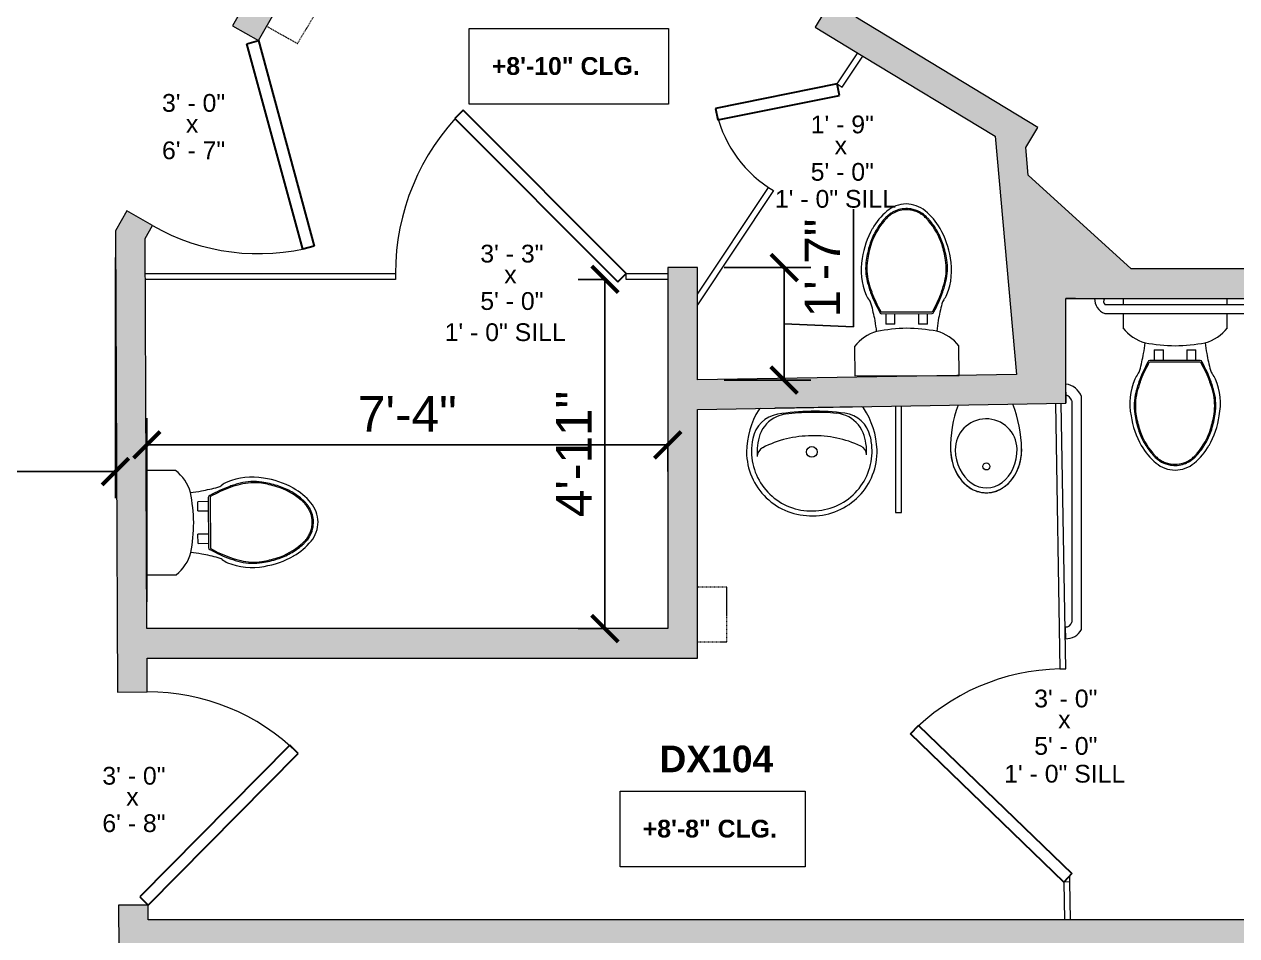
# Model space of a CAD drawing. Header units: inches. Extents: x -2078 to 106214, y -964 to 6385.
# Drawn here: x 93339.5 to 93544.3, y 3693.2 to 3847.1 of the extents above; entities that cross this region are included whole.
import ezdxf

# ---------------------------------------------------------------- set-up
doc = ezdxf.new("R2010")
doc.units = ezdxf.units.IN
doc.header["$MEASUREMENT"] = 0
doc.linetypes.add('HIDDEN2', pattern=[0.1875, 0.125, -0.0625])
for name, color, linetype, lineweight in [('A-ANNO', 2, 'Continuous', 5), ('A-ANNO-DIMS', 1, 'Continuous', 9), ('A-DETAIL-3', 40, 'Continuous', 15), ('A-DETL-THIN', 151, 'Continuous', 9), ('A-DOOR', 1, 'Continuous', 18), ('A-FIXT', 150, 'Continuous', 9), ('A-HIDDEN', 2, 'HIDDEN2', 18)]:
    doc.layers.add(name, color=color, linetype=linetype, lineweight=lineweight)
doc.layers.add('A-HATCH', color=9, linetype='Continuous')
doc.styles.add('Arial_1', font='arial.ttf', dxfattribs={"height": 0.0625})
doc.styles.add('Arial_2', font='arial.ttf', dxfattribs={"height": 3})
doc.styles.add('Arial_B', font='arialbd.ttf', dxfattribs={"height": 4.5})
doc.styles.add('Arial_B_1', font='arialbd.ttf', dxfattribs={"height": 3})
doc.styles.add('Jay Cad', font='arial.ttf', dxfattribs={"height": 0.125})
doc.dimstyles.new('Jay Cad - DIMS', dxfattribs={"dimtxt": 0.125, "dimasz": 0.09375, "dimexe": 0.09375, "dimexo": 0.09375, "dimgap": 0.046875, "dimtad": 1, "dimdec": 1, "dimzin": 0, "dimdsep": 46, "dimlunit": 4, "dimtxsty": 'Jay Cad', "dimblk": 'ARCHTICK', "dimcen": 0.09, "dimclrd": 1, "dimclre": 1, "dimclrt": 256, "dimadec": 0, "dimazin": 0, "dimtfac": 1, "dimtdec": 1, "dimtofl": 0, "dimtmove": 1, "dimatfit": 3, "dimfxl": 1, "dimtolj": 1, "dimtzin": 0, "dimarcsym": 0})

# ---------------------------------------------------------------- blocks, each defined once
blk = doc.blocks.new('JC_SINGLE DOOR-NO TRIM - SINGLE DOOR-1461383-Didax House - 1ST FL')
at = {"layer": 'A-DOOR', "lineweight": 30}
for p, q in [((-7.46, 27.96), (-8.87, 26.54)), ((18, 2.5), (-7.46, 27.96)), ((-8.87, 26.54), (16.59, 1.09)), ((16.59, 1.09), (18, 2.5))]:
    blk.add_line(p, q, dxfattribs=at)
at = {"layer": 'A-DOOR', "lineweight": 9}
blk.add_arc((18, 2.5), 36, 135, 180, dxfattribs=at)
blk = doc.blocks.new('JC_SINGLE DOOR-NO TRIM - SINGLE DOOR-1461712-Didax House - 1ST FL')
at = {"layer": 'A-DOOR', "lineweight": 30}
for p, q in [((-8.87, -26.54), (16.59, -1.09)), ((16.59, -1.09), (18, -2.5)), ((18, -2.5), (-7.46, -27.96)), ((-7.46, -27.96), (-8.87, -26.54))]:
    blk.add_line(p, q, dxfattribs=at)
at = {"layer": 'A-DOOR', "lineweight": 9}
blk.add_arc((18, -2.5), 36, 180, 225, dxfattribs=at)
blk = doc.blocks.new('JC_SINGLE DOOR-NO TRIM - SINGLE DOOR-1462024-Didax House - 1ST FL')
at = {"layer": 'A-DOOR', "lineweight": 30}
for p, q in [((-8.08, 28.08), (-9.49, 26.66)), ((-9.49, 26.66), (18.09, -0.91)), ((19.5, 0.5), (-8.08, 28.08)), ((18.09, -0.91), (19.5, 0.5))]:
    blk.add_line(p, q, dxfattribs=at)
at = {"layer": 'A-DOOR', "lineweight": 9}
blk.add_arc((19.5, 0.5), 39, 135, 180, dxfattribs=at)
blk = doc.blocks.new('JC_SINGLE DOOR-NO TRIM - SINGLE DOOR-1462207-Didax House - 1ST FL')
at = {"layer": 'A-DOOR', "lineweight": 30}
for p, q in [((-4.35, 15.35), (-5.76, 13.94)), ((10.5, 0.5), (-4.35, 15.35)), ((-5.76, 13.94), (9.09, -0.91)), ((9.09, -0.91), (10.5, 0.5))]:
    blk.add_line(p, q, dxfattribs=at)
at = {"layer": 'A-DOOR', "lineweight": 9}
blk.add_arc((10.5, 0.5), 21, 135, 180, dxfattribs=at)
blk = doc.blocks.new('Blcks_Bht_Pedestal Lavatory - 560 x 480 x 820mm-672445-Didax House - 1ST FL')
at = {"layer": 'A-FIXT'}
blk.add_line((8.5, 0), (-6.13, 0), dxfattribs=at)
blk.add_circle((0, -7.48), 0.906, dxfattribs=at)
for centre, radius, start, end in [((2.56, -7.56), 13.58, 147.1652, 178.8925), ((-4.95, -6.05), 5.07, 98.2101, 168.6769), ((-8.5, -0.43), 0.425, 91.142, 147.1652), ((-3.82, -6.25), 5.23, 112.878, 159.5112), ((-3.73, -6.4), 5.4, 96.2603, 113.1096), ((0, -40.39), 39.77, 89.9993, 98.2101), ((0, -40.39), 39.59, 89.9996, 96.2603), ((0, -40.39), 39.77, 81.7899, 90.0007), ((0, -40.39), 39.59, 83.7397, 90.0004), ((3.73, -6.4), 5.4, 66.8904, 83.7397), ((4.95, -6.05), 5.07, 11.3231, 81.7899), ((3.82, -6.25), 5.23, 20.4888, 67.122), ((8.5, -0.43), 0.425, 32.8348, 90), ((-2.56, -7.56), 13.58, 1.1075, 32.8348), ((2.52, -7.55), 12.7, 168.6769, 178.9337), ((-0.4, -7.49), 8.86, 159.6845, 184.0194), ((-0.3, -22.77), 18.01, 89.0365, 116.3288), ((0.3, -22.77), 18.01, 63.6948, 90.9635), ((0.4, -7.49), 8.86, 355.9806, 20.3155), ((-2.52, -7.55), 12.7, 1.0663, 11.3231), ((-0.13, -7.37), 10.9, 179.6149, 270.6738), ((-0.12, -7.38), 10.06, 179.6148, 270.6738), ((-7.52, -8.17), 1.72, 116.6461, 178.0959), ((0.13, -7.37), 10.9, 269.3262, 0.3851), ((0.12, -7.38), 10.06, 269.3262, 0.3852), ((7.52, -8.17), 1.72, 1.9041, 63.3539)]:
    blk.add_arc(centre, radius, start, end, dxfattribs=at)
blk = doc.blocks.new('Urinal _2_ - Urinal _2_-1471353-Didax House - 1ST FL')
at = {"layer": 'A-FIXT'}
blk.add_circle((0, -10.56), 0.591, dxfattribs=at)
for centre, start, end in [((15.45, -7.68), 159.3383, 180), ((15.45, -7.68), 159.3383, 180), ((-15.45, -7.68), 360, 20.6617), ((-15.45, -7.68), 360, 20.6617)]:
    blk.add_arc(centre, 21.45, start, end, dxfattribs=at)
for major_axis, ratio, start_param, end_param in [((-5.22, 0), 0.987707, 3.141593, 6.283185), ((0, 7.33), 0.819068, 1.570796, 4.712389), ((0, 6.5), 0.80303, 1.570796, 4.712389)]:
    blk.add_ellipse((0, -7.68), major_axis=major_axis, ratio=ratio, start_param=start_param, end_param=end_param, dxfattribs=at)
blk.add_open_spline([(-6, -7.68), (-6, -7.98), (-5.98, -8.42), (-5.91, -9), (-5.83, -9.43), (-5.74, -9.86), (-5.62, -10.28), (-5.48, -10.69), (-5.32, -11.09), (-5.14, -11.47), (-4.94, -11.84), (-4.73, -12.2), (-4.5, -12.54), (-4.25, -12.86), (-3.98, -13.17), (-3.7, -13.45), (-3.41, -13.71), (-3.11, -13.95), (-2.79, -14.17), (-2.46, -14.37), (-2.13, -14.54), (-1.79, -14.68), (-1.44, -14.8), (-1.08, -14.89), (-0.72, -14.96), (-0.36, -15), (0, -15.01), (0.36, -15), (0.72, -14.96), (1.08, -14.89), (1.44, -14.8), (1.79, -14.68), (2.16, -14.52), (2.55, -14.32), (2.95, -14.07), (3.34, -13.78), (3.7, -13.45), (4.05, -13.09), (4.38, -12.7), (4.67, -12.29), (4.95, -11.84), (5.19, -11.37), (5.4, -10.89), (5.59, -10.38), (5.74, -9.86), (5.86, -9.33), (5.97, -8.61), (6, -8.05), (6, -7.68)], degree=3, knots=[0, 0, 0, 0, 0.038462, 0.057692, 0.076923, 0.096154, 0.115385, 0.134615, 0.153846, 0.173077, 0.192308, 0.211538, 0.230769, 0.25, 0.269231, 0.288462, 0.307692, 0.326923, 0.346154, 0.365385, 0.384615, 0.403846, 0.423077, 0.442308, 0.461538, 0.480769, 0.5, 0.519231, 0.538462, 0.557692, 0.576923, 0.596154, 0.615385, 0.639423, 0.663462, 0.6875, 0.711538, 0.735577, 0.759615, 0.783654, 0.807692, 0.831731, 0.855769, 0.879808, 0.903846, 0.927885, 0.951923, 1, 1, 1, 1], dxfattribs=at)
blk = doc.blocks.new('BEST_Toilet-Floor_Mount-KOHLER-Cimarron-K-5310 - Not A Type-See Type Catalog-832360-Didax House - 1ST FL')
at = {"layer": 'A-FIXT'}
for p, q in [((-8.81, -1), (-8.81, -2.11)), ((8.81, -2.11), (8.81, -1)), ((-8.81, -3.53), (-8.81, -5.97)), ((8.81, -5.97), (8.81, -3.53)), ((-3.52, -9.7), (-1.99, -9.7)), ((-3.52, -9.7), (-3.52, -11.48)), ((-1.99, -11.48), (-1.99, -9.7)), ((1.99, -9.7), (3.52, -9.7)), ((1.99, -9.7), (1.99, -11.48)), ((3.52, -11.48), (3.52, -9.7)), ((4.25, -11.48), (-4.3, -11.48)), ((4.25, -11.78), (-4.3, -11.78))]:
    blk.add_line(p, q, dxfattribs=at)
for centre, radius, start, end in [((-3.19, -1.64), 7.1, 217.5906, 254.5518), ((3.19, -1.64), 7.1, 285.4482, 322.4094), ((-23.44, -6.86), 18.43, 349.205, 354.9347), ((0.79, 24.01), 33.02, 259.7563, 268.6223), ((-0.79, 24.01), 33.02, 271.3777, 280.2437), ((23.44, -6.86), 18.43, 185.0653, 190.795), ((-51.02, -1.6), 46.51, 345.6648, 349.205), ((-4.3, -11.77), 0.299, 90, 175.6962), ((4.25, -11.77), 0.299, 4.3025, 90), ((51.02, -1.6), 46.51, 190.795, 194.3352), ((-3.34, -16.09), 3.75, 141.6816, 157.4214), ((-7.65, -12.68), 1.75, 321.6816, 345.6648), ((7.65, -12.68), 1.75, 194.3352, 218.3184), ((3.34, -16.09), 3.75, 22.5786, 38.3184), ((3.26, -18.83), 10.9, 157.4214, 190.5786), ((-3.26, -18.83), 10.9, 349.4214, 22.5786), ((6.84, -18.72), 14.45, 188.417, 209.583), ((-6.84, -18.72), 14.45, 330.417, 351.583), ((3.58, -20.57), 10.69, 209.583, 230.417), ((-3.58, -20.57), 10.69, 309.583, 330.417), ((0.06, -24.83), 5.17, 230.417, 269.359), ((-0.06, -24.83), 5.17, 270.641, 309.583)]:
    blk.add_arc(centre, radius, start, end, dxfattribs=at)
for centre, major_axis, ratio, start_param, end_param in [((14.76, -22.69), (-6.72, 21.01), 0.99726, 0.748253, 0.914402), ((-4.29, -11.92), (-0.144, 0), 0.998055, 4.719691, 5.772222), ((4.25, -11.92), (0.144, 0), 0.99807, 0.508647, 1.561187), ((-14.8, -22.7), (5.52, 21.36), 0.996876, 5.312572, 5.478562), ((10.53, -21.15), (-5.73, 16.58), 0.997479, 0.891055, 0.994325), ((-10.58, -21.15), (5.42, 16.69), 0.997344, 5.270344, 5.373801), ((2.53, -19.12), (-5.56, 7.41), 0.998758, 0.685563, 1.075947), ((-2.58, -19.12), (5.48, 7.47), 0.998725, 5.196526, 5.58692), ((10.16, -17.99), (-7.42, 15.32), 0.996871, 1.268614, 1.423842), ((-10.22, -17.99), (7.53, 15.27), 0.997058, 4.86643, 5.021783), ((5.05, -19.56), (-6.32, 9.77), 0.999003, 1.302763, 1.707421), ((-5.1, -19.56), (6.48, 9.66), 0.999368, 4.593631, 4.996279), ((5.41, -19.26), (-8.84, 8.28), 0.998783, 1.463765, 1.511024), ((-5.46, -19.26), (8.86, 8.26), 0.998854, 4.77451, 4.823535)]:
    blk.add_ellipse(centre, major_axis=major_axis, ratio=ratio, start_param=start_param, end_param=end_param, dxfattribs=at)
for points in [[(-4.59, -11.75), (-4.9, -12.29), (-5.45, -13.39), (-5.92, -14.53), (-6.13, -15.11)], [(6.08, -15.1), (5.87, -14.53), (5.4, -13.39), (4.85, -12.29), (4.54, -11.75)], [(-6.13, -15.11), (-6.23, -15.4), (-6.42, -15.97), (-6.59, -16.56), (-6.66, -16.86)], [(6.61, -16.86), (6.54, -16.56), (6.37, -15.97), (6.18, -15.39), (6.08, -15.1)], [(-6.66, -16.86), (-6.81, -17.46), (-6.98, -18.68), (-6.92, -19.92), (-6.82, -20.53)], [(6.78, -20.53), (6.87, -19.92), (6.93, -18.68), (6.76, -17.46), (6.61, -16.86)], [(-6.82, -20.53), (-6.76, -20.97), (-6.59, -21.84), (-6.36, -22.7), (-6.22, -23.13)], [(6.17, -23.13), (6.31, -22.7), (6.54, -21.84), (6.71, -20.97), (6.78, -20.53)], [(-6.22, -23.13), (-5.98, -23.89), (-5.35, -25.36), (-4.43, -26.68), (-3.91, -27.28)], [(3.87, -27.26), (4.39, -26.66), (5.3, -25.35), (5.93, -23.89), (6.17, -23.13)], [(-3.91, -27.28), (-3.84, -27.35), (-3.72, -27.5), (-3.59, -27.64), (-3.52, -27.71)]]:
    blk.add_open_spline(points, degree=3, dxfattribs=at)
for points, knots in [([(-3.51, -27.71), (-3.33, -27.9), (-2.95, -28.25), (-2.07, -28.82), (-0.94, -29.2), (0.37, -29.25), (1.33, -29.05), (2.06, -28.75), (2.57, -28.47), (3.05, -28.12), (3.33, -27.86), (3.47, -27.71)], [0, 0, 0, 0, 0.1, 0.2, 0.4, 0.55, 0.7, 0.775, 0.85, 0.925, 1, 1, 1, 1]), ([(-3.37, -27.58), (-3.2, -27.76), (-2.83, -28.09), (-2.19, -28.5), (-1.5, -28.79), (-0.53, -29.04), (0.73, -29.04), (1.93, -28.63), (2.78, -28.09), (3.15, -27.76), (3.32, -27.58)], [0, 0, 0, 0, 0.1, 0.2, 0.3, 0.4, 0.6, 0.8, 0.9, 1, 1, 1, 1]), ([(3.47, -27.71), (3.53, -27.64), (3.67, -27.49), (3.8, -27.34), (3.87, -27.26)], [-1.50814179, -1.50814179, -1.50814179, -1.50814179, -1.48416303, -1.45965057, -1.45965057, -1.45965057, -1.45965057])]:
    blk.add_open_spline(points, degree=3, knots=knots, dxfattribs=at)
blk = doc.blocks.new('JC_SINGLE DOOR-NO TRIM - SINGLE DOOR-1472400-Didax House - 1ST FL')
at = {"layer": 'A-DOOR', "lineweight": 30}
for p, q in [((-8.87, -24.54), (16.59, 0.91)), ((16.59, 0.91), (18, -0.5)), ((18, -0.5), (-7.46, -25.96)), ((-7.46, -25.96), (-8.87, -24.54))]:
    blk.add_line(p, q, dxfattribs=at)
at = {"layer": 'A-DOOR', "lineweight": 9}
blk.add_arc((18, -0.5), 36, 180, 225, dxfattribs=at)
blk = doc.blocks.new('BEST_Toilet-Floor_Mount-KOHLER-Cimarron-K-5310 - Not A Type-See Type Catalog-V1-Didax House - 1ST FL')
at = {"layer": 'A-FIXT'}
for p, q in [((8.81, -1), (-8.81, -1)), ((-8.81, -1), (-8.81, -5.97)), ((8.81, -5.97), (8.81, -1)), ((-3.52, -9.7), (-1.99, -9.7)), ((-3.52, -9.7), (-3.52, -11.48)), ((-1.99, -11.48), (-1.99, -9.7)), ((1.99, -9.7), (3.52, -9.7)), ((1.99, -9.7), (1.99, -11.48)), ((3.52, -11.48), (3.52, -9.7)), ((4.25, -11.48), (-4.3, -11.48)), ((4.25, -11.78), (-4.3, -11.78))]:
    blk.add_line(p, q, dxfattribs=at)
for centre, radius, start, end in [((-3.19, -1.64), 7.1, 217.5906, 254.5518), ((3.19, -1.64), 7.1, 285.4482, 322.4094), ((-23.44, -6.86), 18.43, 349.205, 354.9347), ((0.79, 24.01), 33.02, 259.7563, 268.6223), ((-0.79, 24.01), 33.02, 271.3777, 280.2437), ((23.44, -6.86), 18.43, 185.0653, 190.795), ((-51.02, -1.6), 46.51, 345.6648, 349.205), ((-4.3, -11.77), 0.299, 90, 175.6962), ((4.25, -11.77), 0.299, 4.3025, 90), ((51.02, -1.6), 46.51, 190.795, 194.3352), ((-3.34, -16.09), 3.75, 141.6816, 157.4214), ((-7.65, -12.68), 1.75, 321.6816, 345.6648), ((7.65, -12.68), 1.75, 194.3352, 218.3184), ((3.34, -16.09), 3.75, 22.5786, 38.3184), ((3.26, -18.83), 10.9, 157.4214, 190.5786), ((-3.26, -18.83), 10.9, 349.4214, 22.5786), ((6.84, -18.72), 14.45, 188.417, 209.583), ((-6.84, -18.72), 14.45, 330.417, 351.583), ((3.58, -20.57), 10.69, 209.583, 230.417), ((-3.58, -20.57), 10.69, 309.583, 330.417), ((0.06, -24.83), 5.17, 230.417, 269.359), ((-0.06, -24.83), 5.17, 270.641, 309.583)]:
    blk.add_arc(centre, radius, start, end, dxfattribs=at)
for centre, major_axis, ratio, start_param, end_param in [((14.76, -22.69), (-6.72, 21.01), 0.99726, 0.748253, 0.914402), ((-4.29, -11.92), (-0.144, 0), 0.998055, 4.719691, 5.772222), ((4.25, -11.92), (0.144, 0), 0.99807, 0.508647, 1.561187), ((-14.8, -22.7), (5.52, 21.36), 0.996876, 5.312572, 5.478562), ((10.53, -21.15), (-5.73, 16.58), 0.997479, 0.891055, 0.994325), ((-10.58, -21.15), (5.42, 16.69), 0.997344, 5.270344, 5.373801), ((2.53, -19.12), (-5.56, 7.41), 0.998758, 0.685563, 1.075947), ((-2.58, -19.12), (5.48, 7.47), 0.998725, 5.196526, 5.58692), ((10.16, -17.99), (-7.42, 15.32), 0.996871, 1.268614, 1.423842), ((-10.22, -17.99), (7.53, 15.27), 0.997058, 4.86643, 5.021783), ((5.05, -19.56), (-6.32, 9.77), 0.999003, 1.302763, 1.707421), ((-5.1, -19.56), (6.48, 9.66), 0.999368, 4.593631, 4.996279), ((5.41, -19.26), (-8.84, 8.28), 0.998783, 1.463765, 1.511024), ((-5.46, -19.26), (8.86, 8.26), 0.998854, 4.77451, 4.823535)]:
    blk.add_ellipse(centre, major_axis=major_axis, ratio=ratio, start_param=start_param, end_param=end_param, dxfattribs=at)
for points in [[(-4.59, -11.75), (-4.9, -12.29), (-5.45, -13.39), (-5.92, -14.53), (-6.13, -15.11)], [(6.08, -15.1), (5.87, -14.53), (5.4, -13.39), (4.85, -12.29), (4.54, -11.75)], [(-6.13, -15.11), (-6.23, -15.4), (-6.42, -15.97), (-6.59, -16.56), (-6.66, -16.86)], [(6.61, -16.86), (6.54, -16.56), (6.37, -15.97), (6.18, -15.39), (6.08, -15.1)], [(-6.66, -16.86), (-6.81, -17.46), (-6.98, -18.68), (-6.92, -19.92), (-6.82, -20.53)], [(6.78, -20.53), (6.87, -19.92), (6.93, -18.68), (6.76, -17.46), (6.61, -16.86)], [(-6.82, -20.53), (-6.76, -20.97), (-6.59, -21.84), (-6.36, -22.7), (-6.22, -23.13)], [(6.17, -23.13), (6.31, -22.7), (6.54, -21.84), (6.71, -20.97), (6.78, -20.53)], [(-6.22, -23.13), (-5.98, -23.89), (-5.35, -25.36), (-4.43, -26.68), (-3.91, -27.28)], [(3.87, -27.26), (4.39, -26.66), (5.3, -25.35), (5.93, -23.89), (6.17, -23.13)], [(-3.91, -27.28), (-3.84, -27.35), (-3.72, -27.5), (-3.59, -27.64), (-3.52, -27.71)]]:
    blk.add_open_spline(points, degree=3, dxfattribs=at)
for points, knots in [([(-3.51, -27.71), (-3.33, -27.9), (-2.95, -28.25), (-2.07, -28.82), (-0.94, -29.2), (0.37, -29.25), (1.33, -29.05), (2.06, -28.75), (2.57, -28.47), (3.05, -28.12), (3.33, -27.86), (3.47, -27.71)], [0, 0, 0, 0, 0.1, 0.2, 0.4, 0.55, 0.7, 0.775, 0.85, 0.925, 1, 1, 1, 1]), ([(-3.37, -27.58), (-3.2, -27.76), (-2.83, -28.09), (-2.19, -28.5), (-1.5, -28.79), (-0.53, -29.04), (0.73, -29.04), (1.93, -28.63), (2.78, -28.09), (3.15, -27.76), (3.32, -27.58)], [0, 0, 0, 0, 0.1, 0.2, 0.3, 0.4, 0.6, 0.8, 0.9, 1, 1, 1, 1]), ([(3.47, -27.71), (3.53, -27.64), (3.67, -27.49), (3.8, -27.34), (3.87, -27.26)], [-1.50814179, -1.50814179, -1.50814179, -1.50814179, -1.48416303, -1.45965057, -1.45965057, -1.45965057, -1.45965057])]:
    blk.add_open_spline(points, degree=3, knots=knots, dxfattribs=at)
blk = doc.blocks.new('_ArchTick')
at = {"color": 0, "linetype": 'ByBlock', "const_width": 0.15}
blk.add_lwpolyline([(-0.5, -0.5), (0.5, 0.5)], dxfattribs=at)
blk = doc.blocks.new('*D3275')
at = {"layer": 'A-ANNO-DIMS', "color": 1, "lineweight": -2, "transparency": 16777216}
for p, q in [((93396.2, 3976.05), (93295.04, 4036.04)), ((93189.23, 3848.83), (93298.91, 4033.75)), ((93270.09, 3800.87), (93185.36, 3851.12))]:
    blk.add_line(p, q, dxfattribs=at)
at = {"layer": 'Defpoints', "color": 0, "transparency": 16777216}
for p in [(93298.91, 4033.75), (93400.07, 3973.75), (93273.96, 3798.58)]:
    blk.add_point(p, dxfattribs=at)
at = {"layer": 'A-ANNO-DIMS', "color": 1, "lineweight": -2, "transparency": 16777216, "xscale": 4.5, "yscale": 4.5, "zscale": 4.5}
for p, rotation in [((93298.91, 4033.75), 59.32775295140375), ((93189.23, 3848.83), 239.3277529514037)]:
    blk.add_blockref('_ArchTick', p, dxfattribs=dict(at, rotation=rotation))
at = {"layer": 'A-ANNO-DIMS', "color": 2, "transparency": 16777216, "insert": (93239.55, 3943.97), "char_height": 6, "width": 0.5739, "attachment_point": 5, "rotation": 59.3278, "style": 'Jay Cad'}
blk.add_mtext('\\A1;17\'-11"', dxfattribs=at)
blk = doc.blocks.new('*D3281')
at = {"layer": 'A-ANNO-DIMS', "color": 1, "lineweight": -2, "transparency": 16777216}
for p, q in [((93354.91, 3807.76), (93354.91, 3767.09)), ((93251.9, 3775.83), (93251.9, 3767.09)), ((93251.9, 3771.59), (93354.91, 3771.59))]:
    blk.add_line(p, q, dxfattribs=at)
at = {"layer": 'Defpoints', "color": 0, "transparency": 16777216}
for p in [(93354.91, 3812.26), (93251.9, 3780.33), (93354.91, 3771.59)]:
    blk.add_point(p, dxfattribs=at)
at = {"layer": 'A-ANNO-DIMS', "color": 1, "lineweight": -2, "transparency": 16777216, "xscale": 4.5, "yscale": 4.5, "zscale": 4.5, "rotation": 180}
blk.add_blockref('_ArchTick', (93251.9, 3771.59), dxfattribs=at)
at = {"layer": 'A-ANNO-DIMS', "color": 1, "lineweight": -2, "transparency": 16777216, "xscale": 4.5, "yscale": 4.5, "zscale": 4.5}
blk.add_blockref('_ArchTick', (93354.91, 3771.59), dxfattribs=at)
at = {"layer": 'A-ANNO-DIMS', "color": 2, "transparency": 16777216, "insert": (93303.41, 3776.9), "char_height": 6, "width": 0.4008, "attachment_point": 5, "style": 'Jay Cad'}
blk.add_mtext('\\A1;8\'-7"', dxfattribs=at)
blk = doc.blocks.new('*D3282')
at = {"layer": 'A-ANNO-DIMS', "color": 1, "lineweight": -2, "transparency": 16777216}
for p, q in [((93360.23, 3749.55), (93360.23, 3780.59)), ((93360.23, 3776.09), (93448.22, 3776.09)), ((93448.22, 3775.83), (93448.22, 3771.59))]:
    blk.add_line(p, q, dxfattribs=at)
at = {"layer": 'Defpoints', "color": 0, "transparency": 16777216}
for p in [(93448.22, 3780.33), (93448.22, 3776.09), (93360.23, 3745.05)]:
    blk.add_point(p, dxfattribs=at)
at = {"layer": 'A-ANNO-DIMS', "color": 1, "lineweight": -2, "transparency": 16777216, "xscale": 4.5, "yscale": 4.5, "zscale": 4.5, "rotation": 180}
blk.add_blockref('_ArchTick', (93360.23, 3776.09), dxfattribs=at)
at = {"layer": 'A-ANNO-DIMS', "color": 1, "lineweight": -2, "transparency": 16777216, "xscale": 4.5, "yscale": 4.5, "zscale": 4.5}
blk.add_blockref('_ArchTick', (93448.22, 3776.09), dxfattribs=at)
at = {"layer": 'A-ANNO-DIMS', "color": 2, "transparency": 16777216, "insert": (93404.23, 3781.34), "char_height": 6, "width": 0.4008, "attachment_point": 5, "style": 'Jay Cad'}
blk.add_mtext('\\A1;7\'-4"', dxfattribs=at)
blk = doc.blocks.new('JC- existing door Tag_quad - JC- existing door Tag_quad-839775-Didax House - 1ST FL')
at = {"layer": 'A-ANNO', "insert": (-0.0234, 0.0378), "char_height": 0.0625, "width": 0.0505, "attachment_point": 1, "style": 'Arial_2', "bg_fill": 3, "box_fill_scale": 1.25, "bg_fill_color": 256, "bg_fill_true_color": 13158600, "bg_fill_transparency": 0}
blk.add_mtext('x', dxfattribs=at)
blk = doc.blocks.new('*D3262')
at = {"layer": 'A-ANNO-DIMS', "color": 1, "lineweight": -2, "transparency": 16777216}
for p, q in [((93479.6, 3796.03), (93479.6, 3815.92)), ((93457.72, 3806.05), (93472.38, 3806.05)), ((93467.88, 3806.05), (93467.88, 3787.05)), ((93467.88, 3796.55), (93479.6, 3796.03)), ((93457.72, 3787.05), (93472.38, 3787.05))]:
    blk.add_line(p, q, dxfattribs=at)
at = {"layer": 'Defpoints', "color": 0, "transparency": 16777216}
for p in [(93453.22, 3806.05), (93453.22, 3787.05), (93467.88, 3787.05)]:
    blk.add_point(p, dxfattribs=at)
at = {"layer": 'A-ANNO-DIMS', "color": 1, "lineweight": -2, "transparency": 16777216, "xscale": 4.5, "yscale": 4.5, "zscale": 4.5}
for p, rotation in [((93467.88, 3806.05), 90), ((93467.88, 3787.05), 270)]:
    blk.add_blockref('_ArchTick', p, dxfattribs=dict(at, rotation=rotation))
at = {"layer": 'A-ANNO-DIMS', "color": 2, "transparency": 16777216, "insert": (93474.34, 3805.97), "char_height": 6, "width": 0.4008, "attachment_point": 5, "rotation": 90, "style": 'Jay Cad'}
blk.add_mtext('\\A1;1\'-7"', dxfattribs=at)
blk = doc.blocks.new('*D3263')
at = {"layer": 'A-ANNO-DIMS', "color": 1, "lineweight": -2, "transparency": 16777216}
for p, q in [((93437.36, 3804.05), (93433.11, 3804.05)), ((93437.61, 3804.05), (93437.61, 3745.05)), ((93437.36, 3745.05), (93433.11, 3745.05))]:
    blk.add_line(p, q, dxfattribs=at)
at = {"layer": 'Defpoints', "color": 0, "transparency": 16777216}
for p in [(93441.86, 3804.05), (93437.61, 3745.05), (93441.86, 3745.05)]:
    blk.add_point(p, dxfattribs=at)
at = {"layer": 'A-ANNO-DIMS', "color": 1, "lineweight": -2, "transparency": 16777216, "xscale": 4.5, "yscale": 4.5, "zscale": 4.5}
for p, rotation in [((93437.61, 3804.05), 90), ((93437.61, 3745.05), 270)]:
    blk.add_blockref('_ArchTick', p, dxfattribs=dict(at, rotation=rotation))
at = {"layer": 'A-ANNO-DIMS', "color": 2, "transparency": 16777216, "insert": (93432.35, 3774.55), "char_height": 6, "width": 0.4874, "attachment_point": 5, "rotation": 90, "style": 'Jay Cad'}
blk.add_mtext('\\A1;4\'-11"', dxfattribs=at)
blk = doc.blocks.new('*D3291')
at = {"layer": 'A-ANNO-DIMS', "color": 1, "lineweight": -2, "transparency": 16777216}
for p, q in [((93533.64, 4321.92), (93471.87, 4358.42)), ((93475.75, 4356.13), (93181.21, 3857.64)), ((93284.28, 3796.74), (93177.33, 3859.93))]:
    blk.add_line(p, q, dxfattribs=at)
at = {"layer": 'Defpoints', "color": 0, "transparency": 16777216}
for p in [(93537.52, 4319.63), (93181.21, 3857.64), (93288.15, 3794.45)]:
    blk.add_point(p, dxfattribs=at)
at = {"layer": 'A-ANNO-DIMS', "color": 1, "lineweight": -2, "transparency": 16777216, "xscale": 4.5, "yscale": 4.5, "zscale": 4.5}
for p, rotation in [((93475.75, 4356.13), 59.42223948913381), ((93181.21, 3857.64), 239.4222394891338)]:
    blk.add_blockref('_ArchTick', p, dxfattribs=dict(at, rotation=rotation))
at = {"layer": 'A-ANNO-DIMS', "color": 2, "transparency": 16777216, "insert": (93323.9, 4109.59), "char_height": 6, "width": 0.4874, "attachment_point": 5, "rotation": 59.4222, "style": 'Jay Cad'}
blk.add_mtext('\\A1;48\'-3"', dxfattribs=at)

msp = doc.modelspace()

# ---------------------------------------------------------------- hatches: boundary and pattern name
at = {"layer": 'A-HATCH'}
h = msp.add_hatch(color=256, dxfattribs=at)
h.dxf.hatch_style = 1
h.paths.add_polyline_path([(92622.901, 3797.588), (92622.83, 3549.565), (92752.313, 3550.059), (92752.305, 3552.059), (92754.801, 3552.064), (92754.79, 3557.059), (92628.832, 3556.588), (92628.898, 3787.588), (92819.788, 3787.588), (92821.831, 3557.208), (92790.79, 3557.141), (92790.801, 3552.141), (92868.801, 3552.308), (92868.79, 3557.308), (92827.831, 3557.22), (92826.9, 3662.213), (92846.9, 3662.213), (92846.9, 3703.213), (92840.9, 3703.213), (92826.48, 3709.54), (92826.168, 3744.75), (92840.9, 3751.213), (92846.9, 3751.213), (92846.9, 3783.463), (92850.9, 3783.463), (92850.9, 3787.725), (92971.711, 3787.725), (92971.711, 3794.725), (92961.961, 3794.725), (92961.961, 3792.725), (92865.961, 3792.725), (92865.961, 3794.725), (92851.9, 3794.725), (92851.9, 3818.213), (92817.211, 3818.213), (92817.211, 3797.588)])
h.paths.add_polyline_path([(92919.051, 3552.416), (92919.04, 3557.416), (92911.79, 3557.4), (92911.801, 3552.4)], flags=17)
h.paths.add_polyline_path([(92989.29, 3557.566), (92985.04, 3557.557), (92985.05, 3552.557), (92989.3, 3552.566)])
h.paths.add_polyline_path([(93055.29, 3557.707), (93055.3, 3552.707), (93062.8, 3552.723), (93062.79, 3557.723)])
h.paths.add_polyline_path([(93207.3, 3553.033), (93207.289, 3558.033), (93194.853, 3558.006), (93194.853, 3619.256), (93239.9, 3619.256), (93239.9, 3649.256), (93251.9, 3649.256), (93251.9, 3727.225), (93246.9, 3727.225), (93246.9, 3654.256), (93233.9, 3654.256), (93233.9, 3624.256), (93189.853, 3624.256), (93189.853, 3557.995), (93105.79, 3557.815), (93105.8, 3552.815)])
h.paths.add_polyline_path([(93248.289, 3558.12), (93248.3, 3553.12), (93256.3, 3553.138), (93256.289, 3558.138)])
h.paths.add_polyline_path([(93145.961, 3788.725), (93154.711, 3788.725), (93154.711, 3794.725), (93113.961, 3794.725), (93113.961, 3792.725), (93017.961, 3792.725), (93017.961, 3794.725), (93007.711, 3794.725), (93007.711, 3787.725), (93126.961, 3787.725), (93126.961, 3760.725), (93145.961, 3760.725)])
h.paths.add_polyline_path([(93198.711, 3794.725), (93198.711, 3788.725), (93202.9, 3788.725), (93202.9, 3794.725)])
h.paths.add_polyline_path([(93290.569, 3788.725), (93297.248, 3799.985), (93303.672, 3799.985), (93303.672, 3804.985), (93300.213, 3804.985), (93303.594, 3810.685), (93299.294, 3813.236), (93288.315, 3794.725), (93246.9, 3794.725), (93246.9, 3759.225), (93251.9, 3759.225), (93251.9, 3788.725)])
h.paths.add_polyline_path([(93299.289, 3558.23), (93299.3, 3553.23), (93305.05, 3553.242), (93305.039, 3558.242)])
h.paths.add_polyline_path([(93440.549, 3553.532), (93440.539, 3558.532), (93362.828, 3558.366), (93362.749, 3566.144), (93356.749, 3566.083), (93356.827, 3558.353), (93348.039, 3558.334), (93348.05, 3553.334)])
h.paths.add_polyline_path([(93356.424, 3598.082), (93362.424, 3598.143), (93361.483, 3690.832), (93580.853, 3690.832), (93580.853, 3650.832), (93586.853, 3650.832), (93586.853, 3724.332), (93580.853, 3724.332), (93580.853, 3695.832), (93516.211, 3695.832), (93360.47, 3695.832), (93360.458, 3698.356), (93355.458, 3698.332), (93355.494, 3690.832), (93355.483, 3690.832)])
h.paths.add_polyline_path([(93489.789, 3558.637), (93483.539, 3558.624), (93483.549, 3553.624), (93489.799, 3553.637)])
h.paths.add_polyline_path([(93537.853, 3558.74), (93532.789, 3558.729), (93532.799, 3553.729), (93537.864, 3553.74)])
h.paths.add_polyline_path([(93586.853, 3553.845), (93586.853, 3559.082), (93580.853, 3559.082), (93580.863, 3553.832)])
h.paths.add_polyline_path([(93580.853, 3607.832), (93580.853, 3602.082), (93586.853, 3602.082), (93586.853, 3607.832)], flags=17)
h.paths.add_polyline_path([(93360.234, 3745.047), (93359.918, 3810.941), (93361.179, 3813.143), (93356.839, 3815.627), (93354.912, 3812.259), (93355.286, 3734.331), (93360.286, 3734.355), (93360.258, 3740.047), (93453.217, 3740.047), (93453.217, 3782.051), (93515.459, 3783.137), (93515.459, 3800.832), (93549.959, 3800.832), (93549.959, 3805.832), (93526.471, 3805.832), (93509.116, 3821.628), (93508.695, 3826.317), (93510.748, 3829.704), (93479.96, 3848.361), (93492.427, 3868.934), (93418.206, 3912.793), (93442.139, 3954.613), (93435.793, 3958.377), (93433.242, 3954.076), (93435.354, 3952.824), (93374.72, 3846.872), (93379.06, 3844.389), (93415.723, 3908.453), (93485.531, 3867.202), (93473.092, 3846.677), (93481.179, 3841.776), (93503.501, 3828.249), (93507.118, 3787.992), (93453.217, 3787.052), (93453.217, 3799.749), (93453.217, 3801.555), (93453.217, 3806.052), (93448.217, 3806.052), (93448.217, 3745.047)])
h.paths.add_polyline_path([(93580.853, 3767.332), (93586.853, 3767.332), (93586.853, 3799.866), (93627.139, 3867.625), (93621.981, 3870.692), (93583.42, 3805.832), (93571.959, 3805.832), (93571.959, 3800.832), (93580.853, 3800.832)])
h.paths.add_polyline_path([(93649.114, 3904.586), (93651.669, 3908.884), (93646.512, 3911.95), (93643.956, 3907.652)])
h.paths.add_polyline_path([(93751.834, 4077.356), (93746.677, 4080.423), (93668.487, 3948.911), (93673.644, 3945.845)])
h.paths.add_polyline_path([(93768.652, 4117.383), (93773.809, 4114.317), (93802.714, 4162.933), (93537.519, 4319.63), (93533.275, 4312.38), (93538.453, 4309.349), (93539.653, 4311.399), (93794.482, 4160.828)])
h.paths.add_polyline_path([(93513.824, 4267.278), (93516.729, 4272.24), (93511.551, 4275.271), (93508.646, 4270.309)])
h.paths.add_polyline_path([(93454.629, 4178.037), (93497.908, 4152.938), (93495.588, 4148.926), (93499.917, 4146.423), (93521.862, 4184.373), (93479.53, 4208.696), (93492.1, 4230.169), (93486.922, 4233.2)])
h.paths.add_polyline_path([(93474.814, 4113), (93479.142, 4110.497), (93481.895, 4115.259), (93477.567, 4117.761)])
h.paths.add_polyline_path([(93457.617, 4073.273), (93453.288, 4075.776), (93450.535, 4071.015), (93454.863, 4068.512)])
h.paths.add_polyline_path([(93430.585, 4026.526), (93433.338, 4031.287), (93429.01, 4033.79), (93426.256, 4029.029)])
h.paths.add_polyline_path([(93402.571, 3978.081), (93409.059, 3989.302), (93404.731, 3991.804), (93386.334, 3959.99), (93343.037, 3886.989), (93347.337, 3884.439), (93350.016, 3888.954), (93352.596, 3887.424), (93393.278, 3956.017), (93390.697, 3957.548), (93400.068, 3973.752), (93402.278, 3972.441), (93404.829, 3976.741)])
h.paths.add_polyline_path([(93325.402, 3847.454), (93321.102, 3850.005), (93317.658, 3844.199), (93321.959, 3841.649)])

# ---------------------------------------------------------------- linework, layer by layer
at = {"layer": 'A-ANNO', "flags": 128}
for points in [[(93414.656, 3846.433), (93448.339, 3846.433), (93448.339, 3833.632), (93414.656, 3833.632)], [(93440.153, 3717.603), (93471.455, 3717.603), (93471.455, 3704.802), (93440.153, 3704.802)]]:
    msp.add_lwpolyline(points, close=True, dxfattribs=at)
at = {"layer": 'A-DETAIL-3', "lineweight": 9}
for p, q in [((93476.852, 3837.079), (93480.323, 3842.295)), ((93420.593, 3805.047), (93423.017, 3805.047)), ((93423.017, 3804.047), (93420.593, 3804.047))]:
    msp.add_line(p, q, dxfattribs=at)
for points in [[(93453.217, 3801.555), (93465.22, 3819.595), (93466.052, 3819.041), (93453.217, 3799.749)], [(93359.947, 3805.047), (93402.217, 3805.047), (93402.217, 3804.047), (93359.952, 3804.047)], [(93448.217, 3804.047), (93441.217, 3804.047), (93441.217, 3805.047), (93448.217, 3805.047)], [(93513.687, 3783.106), (93514.47, 3738.238), (93515.47, 3738.256), (93514.687, 3783.124)], [(93486.691, 3782.635), (93486.691, 3764.653), (93487.691, 3764.653), (93487.691, 3782.653)], [(93516.098, 3702.261), (93515.099, 3702.244), (93515.21, 3695.832)]]:
    msp.add_lwpolyline(points, dxfattribs=at)
at = {"layer": 'A-DETL-THIN'}
for p, q in [((93517.064, 3800.832), (93515.459, 3800.832)), ((93554.438, 3799.726), (93522.103, 3799.726)), ((93522.057, 3798.305), (93555.312, 3798.305)), ((93515.459, 3785.015), (93515.459, 3783.137)), ((93516.484, 3783.56), (93516.484, 3746.137)), ((93518.108, 3744.885), (93518.108, 3784.27)), ((93515.347, 3745.329), (93515.384, 3743.344))]:
    msp.add_line(p, q, dxfattribs=at)
for centre, radius, start, end in [((93522.852, 3800.715), 2.537, 177.34706, 251.73797), ((93522.736, 3800.364), 0.899, 148.60111, 225.25191), ((93515.036, 3783.097), 3.288, 20.9116, 82.61523), ((93514.925, 3782.952), 1.674, 21.31208, 71.39602), ((93515.428, 3746.422), 1.094, 265.71549, 344.87155), ((93515.432, 3746.438), 3.094, 269.10661, 329.8712)]:
    msp.add_arc(centre, radius, start, end, dxfattribs=at)
at = {"layer": 'A-HIDDEN'}
for p, q in [((93385.671, 3843.861), (93404.673, 3875.9)), ((93380.463, 3846.841), (93385.671, 3843.861)), ((93458.217, 3752.047), (93453.217, 3752.047)), ((93458.217, 3742.797), (93458.217, 3752.047)), ((93453.217, 3742.797), (93458.217, 3742.797))]:
    msp.add_line(p, q, dxfattribs=at)

# ---------------------------------------------------------------- block references
at = {"layer": 'A-DOOR'}
for name, p, rotation in [('JC_SINGLE DOOR-NO TRIM - SINGLE DOOR-1461712-Didax House - 1ST FL', (93367.95, 3830.008), 60.21838584902258), ('JC_SINGLE DOOR-NO TRIM - SINGLE DOOR-1462207-Didax House - 1ST FL', (93471.452, 3828.06), 56.36260919329139), ('JC_SINGLE DOOR-NO TRIM - SINGLE DOOR-1472400-Didax House - 1ST FL', (93515.284, 3720.25), 270.9999999999999), ('JC_SINGLE DOOR-NO TRIM - SINGLE DOOR-1461383-Didax House - 1ST FL', (93357.872, 3716.343), 270.2747131128265)]:
    msp.add_blockref(name, p, dxfattribs=dict(at, rotation=rotation))
msp.add_blockref('JC_SINGLE DOOR-NO TRIM - SINGLE DOOR-1462024-Didax House - 1ST FL', (93421.717, 3804.547), dxfattribs=at)
at = {"layer": 'A-FIXT'}
for name, p, rotation in [('BEST_Toilet-Floor_Mount-KOHLER-Cimarron-K-5310 - Not A Type-See Type Catalog-V1-Didax House - 1ST FL', (93488.622, 3786.79), 180.2824451306643), ('Urinal _2_ - Urinal _2_-1471353-Didax House - 1ST FL', (93501.862, 3783.007), 0.9999999999999002), ('Blcks_Bht_Pedestal Lavatory - 560 x 480 x 820mm-672445-Didax House - 1ST FL', (93472.428, 3782.381), 0.950000709219824), ('BEST_Toilet-Floor_Mount-KOHLER-Cimarron-K-5310 - Not A Type-See Type Catalog-V1-Didax House - 1ST FL', (93359.15, 3762.924), 90.28244513066518)]:
    msp.add_blockref(name, p, dxfattribs=dict(at, rotation=rotation))
msp.add_blockref('BEST_Toilet-Floor_Mount-KOHLER-Cimarron-K-5310 - Not A Type-See Type Catalog-832360-Didax House - 1ST FL', (93533.926, 3801.832), dxfattribs=at)

# ---------------------------------------------------------------- texts
at = {"layer": 'A-ANNO', "attachment_point": 1}
for s, insert, char_height, width, style in [('+8\'-10" CLG.', (93418.496, 3841.593), 3, 31.3605, 'Arial_B_1'), ('1\' - 0" SILL', (93410.527, 3796.629), 3, 25.6035, 'Arial_1'), ('DX104', (93446.813, 3725.292), 4.5, 51.3585, 'Arial_B'), ('+8\'-8" CLG.', (93443.993, 3712.763), 3, 28.482, 'Arial_B_1')]:
    msp.add_mtext(s, dxfattribs=dict(at, insert=insert, char_height=char_height, width=width, style=style))

# ---------------------------------------------------------------- dimensions: what is measured, and where the dimension line sits
at = {"layer": 'A-ANNO-DIMS'}
dim = msp.add_linear_dim(base=(93298.91, 4033.749), p1=(93273.959, 3798.576), p2=(93400.068, 3973.752), angle=59.32775, dimstyle='Jay Cad - DIMS', override={"dimclrt": 2}, dxfattribs=at)
dim.commit()
dim.dimension.update_dxf_attribs({"geometry": '*D3275', "text_midpoint": (93239.546, 3943.972)})
dim = msp.add_linear_dim(base=(93467.88, 3787.052), p1=(93453.217, 3806.052), p2=(93453.217, 3787.052), angle=90, dimstyle='Jay Cad - DIMS', override={"dimclrt": 2}, dxfattribs=at)
dim.commit()
dim.dimension.update_dxf_attribs({"geometry": '*D3262', "text_midpoint": (93479.599, 3798.281), "dimtype": 160})
for base, p1, p2, picture, middle in [((93354.912, 3771.587), (93251.9, 3780.329), (93354.912, 3812.259), '*D3281', (93303.406, 3776.9)), ((93448.217, 3776.087), (93360.234, 3745.047), (93448.217, 3780.329), '*D3282', (93404.226, 3781.337))]:
    dim = msp.add_linear_dim(base=base, p1=p1, p2=p2, dimstyle='Jay Cad - DIMS', override={"dimclrt": 2}, dxfattribs=at)
    dim.commit()
    dim.dimension.update_dxf_attribs({"geometry": picture, "text_midpoint": middle})

# ---------------------------------------------------------------- next in the draw order: block references
at = {"layer": 'A-ANNO', "xscale": 48, "yscale": 48, "zscale": 48}
for p in [(93367.95, 3830.008), (93477.527, 3826.372), (93421.717, 3804.547), (93515.284, 3729.397), (93357.872, 3716.343)]:
    msp.add_blockref('JC- existing door Tag_quad - JC- existing door Tag_quad-839775-Didax House - 1ST FL', p, dxfattribs=at)

# ---------------------------------------------------------------- next in the draw order: texts
at = {"layer": 'A-ANNO', "char_height": 3, "width": 13.4835, "attachment_point": 1, "style": 'Arial_1', "bg_fill": 3, "box_fill_scale": 1.25, "bg_fill_color": 256, "bg_fill_true_color": 13158600, "bg_fill_transparency": 0}
for s, insert in [('3\' - 0"', (93362.785, 3835.361)), ('1\' - 9"', (93472.363, 3831.725)), ('6\' - 7"', (93362.785, 3827.35)), ('5\' - 0"', (93472.363, 3823.714)), ('3\' - 3"', (93416.553, 3809.9)), ('5\' - 0"', (93416.553, 3801.889)), ('3\' - 0"', (93510.12, 3734.75)), ('5\' - 0"', (93510.12, 3726.739)), ('3\' - 0"', (93352.708, 3721.696)), ('6\' - 8"', (93352.708, 3713.685))]:
    msp.add_mtext(s, dxfattribs=dict(at, insert=insert))

# ---------------------------------------------------------------- next in the draw order: linework, layer by layer
at = {"layer": 'A-DETAIL-3', "lineweight": 9}
for points in [[(93549.959, 3805.832), (93526.471, 3805.832), (93509.116, 3821.628), (93508.695, 3826.317), (93510.748, 3829.704), (93479.96, 3848.361), (93492.427, 3868.934), (93418.206, 3912.793), (93442.139, 3954.613), (93435.793, 3958.377), (93433.242, 3954.076), (93435.354, 3952.824), (93374.72, 3846.872), (93379.06, 3844.389), (93415.723, 3908.453), (93485.531, 3867.202), (93473.092, 3846.677), (93481.179, 3841.776)], [(93476.852, 3837.079), (93477.685, 3836.525), (93481.179, 3841.776), (93503.501, 3828.249), (93507.118, 3787.992), (93453.217, 3787.052), (93453.217, 3799.749), (93453.217, 3799.749), (93453.217, 3801.555), (93453.217, 3801.555), (93453.217, 3806.052), (93448.217, 3806.052), (93448.217, 3745.047), (93360.234, 3745.047), (93359.918, 3810.941), (93361.179, 3813.143), (93356.839, 3815.627), (93354.912, 3812.259), (93355.286, 3734.331), (93360.286, 3734.355), (93360.258, 3740.047), (93453.217, 3740.047), (93453.217, 3782.051), (93515.459, 3783.137), (93515.459, 3800.832), (93549.959, 3800.832)], [(93516.081, 3703.261), (93516.098, 3702.261), (93516.211, 3695.832), (93360.47, 3695.832), (93360.458, 3698.356), (93355.458, 3698.332), (93355.494, 3690.832), (93355.483, 3690.832), (93356.424, 3598.082), (93362.424, 3598.143), (93361.483, 3690.832), (93580.853, 3690.832), (93580.853, 3650.832), (93586.853, 3650.832), (93586.853, 3724.332), (93580.853, 3724.332), (93580.853, 3695.832), (93516.211, 3695.832)]]:
    msp.add_lwpolyline(points, dxfattribs=at)

# ---------------------------------------------------------------- next in the draw order: texts
at = {"layer": 'A-ANNO', "char_height": 3, "width": 25.6035, "attachment_point": 1, "style": 'Arial_1'}
for insert in [(93466.319, 3819.152), (93505.042, 3722.041)]:
    msp.add_mtext('1\' - 0" SILL', dxfattribs=dict(at, insert=insert))

# ---------------------------------------------------------------- next in the draw order: dimensions: what is measured, and where the dimension line sits
at = {"layer": 'A-ANNO-DIMS'}
for base, p1, p2, angle, picture, middle in [((93181.207, 3857.644), (93537.519, 4319.63), (93288.154, 3794.452), 59.42224, '*D3291', (93323.902, 4109.59)), ((93437.615, 3745.047), (93441.857, 3804.047), (93441.857, 3745.047), 90, '*D3263', (93432.352, 3774.547))]:
    dim = msp.add_linear_dim(base=base, p1=p1, p2=p2, angle=angle, dimstyle='Jay Cad - DIMS', override={"dimclrt": 2}, dxfattribs=at)
    dim.commit()
    dim.dimension.update_dxf_attribs({"geometry": picture, "text_midpoint": middle})

doc.saveas('drawing.dxf')
